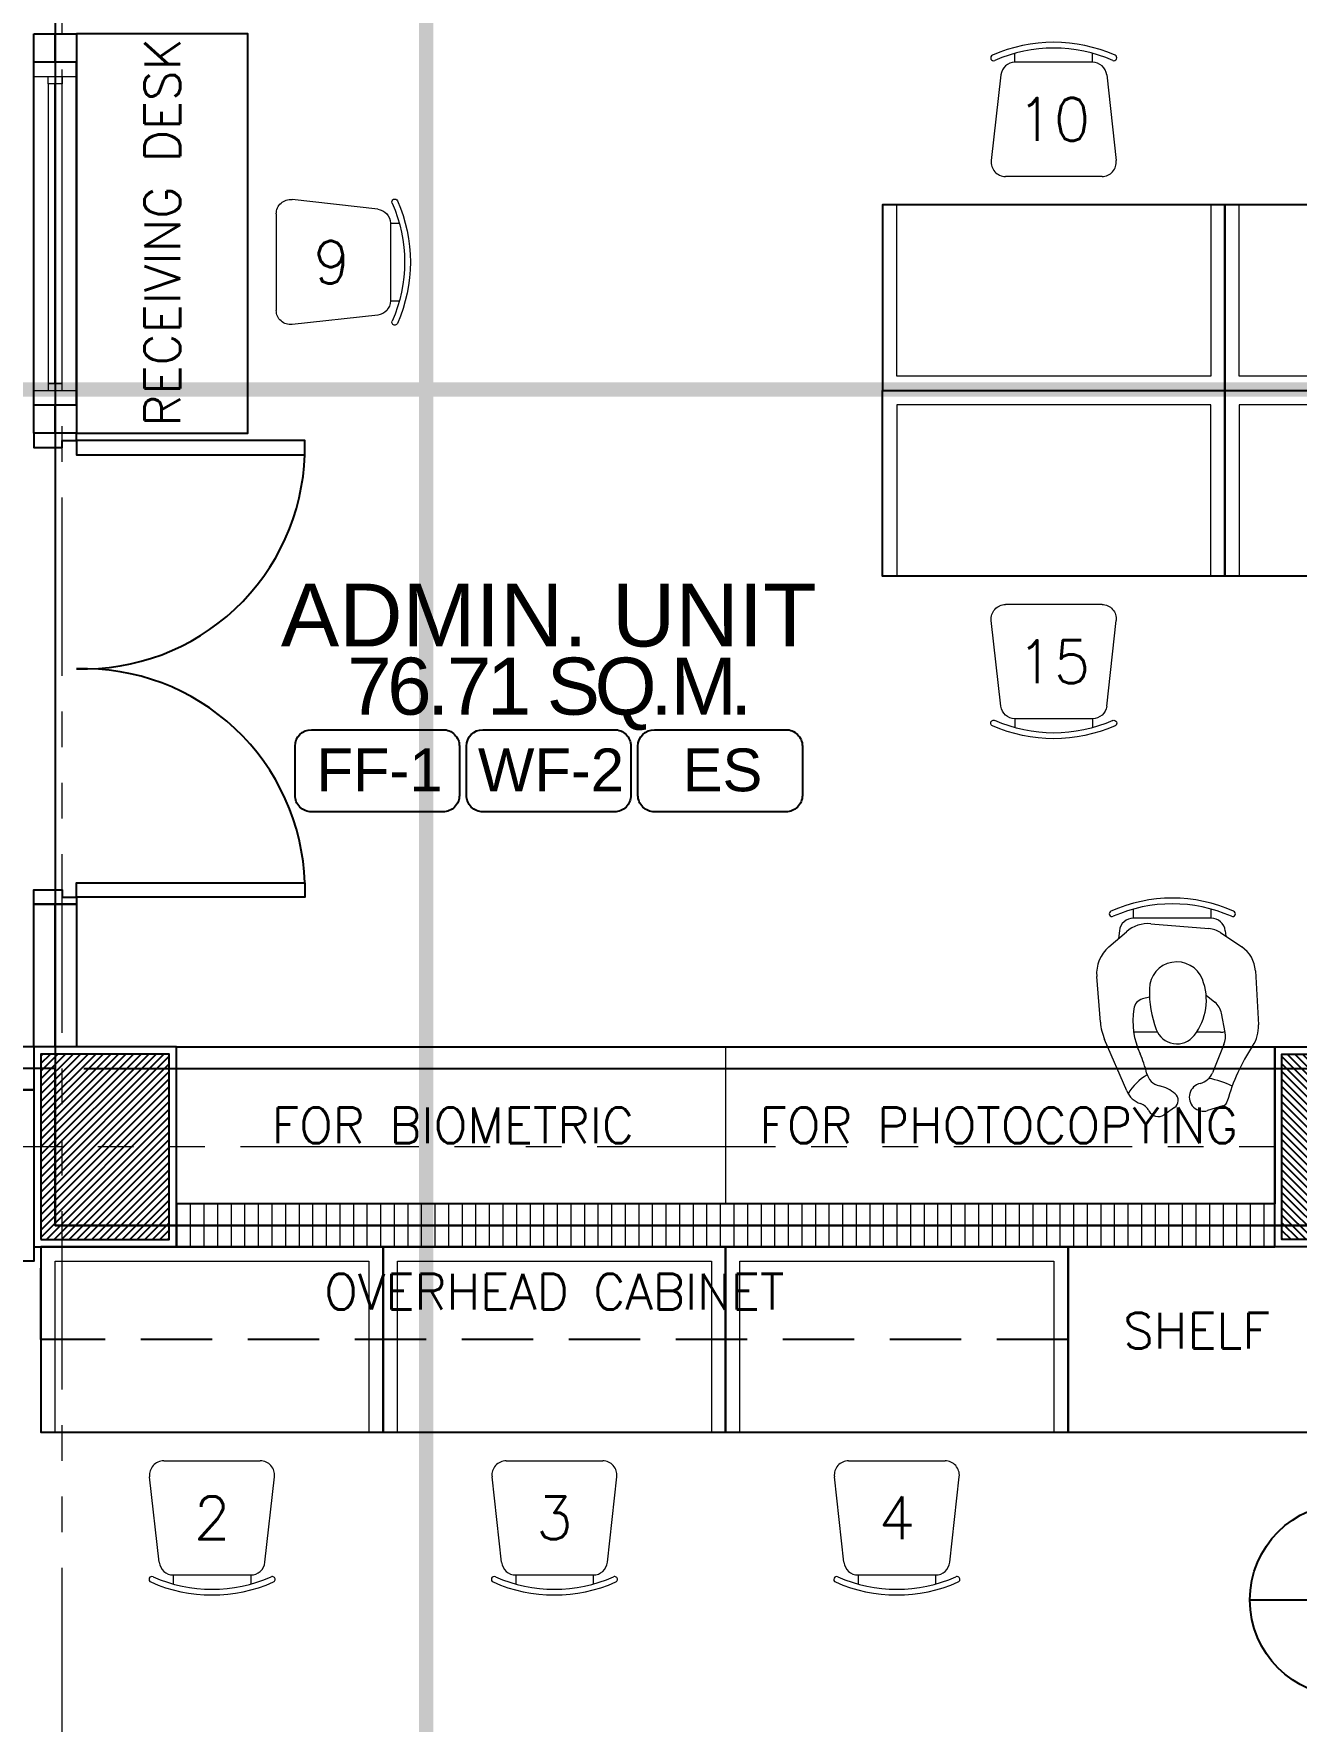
# Model space of a CAD drawing. Header units: metres. Extents: x -12400 to 1, y 0 to 106422.
# Drawn here: x -12111.21 to -12106.79, y 106391.56 to 106397.47 of the extents above; entities that cross this region are included whole.
import ezdxf
from ezdxf.enums import TextEntityAlignment as Align

# ---------------------------------------------------------------- set-up
doc = ezdxf.new("R2010")
doc.units = ezdxf.units.M
doc.header["$PDMODE"] = 35
for name, pattern in [('CENTER', [2, 1.25, -0.25, 0.25, -0.25]), ('DASHED2', [0.375, 0.25, -0.125]), ('HIDDEN2', [4.762499999999999, 3.175, -1.5875]), ('PHANTOM2', [1.25, 0.625, -0.125, 0.125, -0.125, 0.125, -0.125])]:
    doc.linetypes.add(name, pattern=pattern)
for name, color, linetype, lineweight in [('.3', 6, 'Continuous', 30), ('0.1', 1, 'Continuous', 9), ('0.20', 2, 'Continuous', 20), ('A-DIM-100', 8, 'Continuous', 0), ('DIM 001', 251, 'Continuous', 13), ('FURN', 8, 'Continuous', 5), ('FURN 0009', 49, 'Continuous', 9), ('FURN HID 0015', 45, 'HIDDEN2', 15), ('HATCH', 250, 'Continuous', 5), ('W', 140, 'Continuous', 80)]:
    doc.layers.add(name, color=color, linetype=linetype, lineweight=lineweight)
for name, color, linetype in [('1AR', 1, 'Continuous'), ('A-FURNITURE', 1, 'Continuous'), ('AR-WALL', 7, 'Continuous'), ('FIXTURE', 35, 'Continuous'), ('FURNITURE', 1, 'Continuous'), ('SCH-DOOR', 23, 'Continuous'), ('SCH-FLR', 224, 'Continuous'), ('SCH-WIND', 181, 'Continuous'), ('stone', 15, 'Continuous'), ('txt', 2, 'Continuous'), ('WALL', 7, 'Continuous'), ('WINDOW', 1, 'Continuous')]:
    doc.layers.add(name, color=color, linetype=linetype)
doc.layers.add('GUIDELINES', color=206, linetype='Continuous', plot=False)
doc.styles.add('arial', font='arial.ttf')
doc.styles.add('Arial-Bold', font='arial.ttf')
doc.styles.add('ATTR', font='romans.shx', dxfattribs={"width": 0.8, "height": 0.7})
doc.styles.add('DIMTXT-100', font='arial.ttf')
doc.styles.add('swis721', font='swiss.ttf')
doc.styles.add('T-0.15', font='romans.shx', dxfattribs={"height": 0.15})
doc.styles.add('T.25', font='romans.shx', dxfattribs={"height": 0.2})
doc.dimstyles.new('D-100', dxfattribs={"dimtxt": 0.2, "dimasz": 0.15, "dimexe": 0.1, "dimexo": 0.1, "dimgap": 0.1, "dimtad": 1, "dimdec": 3, "dimzin": 4, "dimdsep": 46, "dimtxsty": 'DIMTXT-100', "dimblk": 'ARCHTICK', "dimcen": 0.2, "dimdle": 0.1, "dimclrd": 8, "dimclre": 8, "dimclrt": 2, "dimadec": 0, "dimazin": 1, "dimtfac": 1, "dimtdec": 3, "dimtofl": 0, "dimtmove": 2, "dimatfit": 3, "dimfxl": 1, "dimarcsym": 0})
doc.dimstyles.new('DIM 200', dxfattribs={"dimtxt": 200, "dimasz": 1, "dimexe": 0, "dimexo": 40, "dimgap": 50, "dimtad": 1, "dimtoh": 1, "dimdec": 0, "dimlfac": 2, "dimtxsty": 'swis721', "dimblk": 'CIR', "dimcen": 0, "dimclrd": 155, "dimclre": 155, "dimclrt": 4, "dimadec": 0, "dimazin": 0, "dimtfac": 1, "dimtdec": 0, "dimtix": 1, "dimtmove": 1, "dimatfit": 3, "dimldrblk": 'CIR', "dimfxl": 0, "dimarcsym": 0})

# ---------------------------------------------------------------- blocks, each defined once
blk = doc.blocks.new('CIR')
at = {"color": 4}
blk.add_circle((0, 0), 50, dxfattribs=at)
blk = doc.blocks.new('.8DOUBLEDOOR')
at = {"layer": 'FIXTURE', "color": 2, "ltscale": 0.3}
for points in [[(1589.480756577083, -418.651176623875), (1589.480756577083, -418.7011766238752), (1588.680756577083, -418.7011766238752), (1588.680756577083, -418.651176623875)], [(1589.480756577083, -420.2511766238756), (1589.480756577083, -420.2011766238754), (1588.680756577083, -420.2011766238754), (1588.680756577083, -420.2511766238756)]]:
    blk.add_lwpolyline(points, close=True, dxfattribs=at)
at = {"layer": 'FIXTURE', "color": 3}
for points in [[(1589.530756577083, -418.6511766238753), (1589.480756577083, -418.6511766238753), (1589.480756577083, -418.6261766238748), (1589.630756577083, -418.6261766238748), (1589.630756577083, -418.6761766238758), (1589.530756577083, -418.6761766238758), (1589.530756577083, -418.6511766238753)], [(1589.530756577083, -420.2511766238756), (1589.480756577083, -420.2511766238756), (1589.480756577083, -420.2761766238762), (1589.630756577083, -420.2761766238762), (1589.630756577083, -420.2261766238751), (1589.530756577083, -420.2261766238751), (1589.530756577083, -420.2511766238756)]]:
    blk.add_lwpolyline(points, dxfattribs=at)
at = {"layer": 'FIXTURE', "color": 1}
for centre, start, end in [((1589.455756577083, -418.6761766238751), 181.8476102660028, 271.8476102660028), ((1589.455756577083, -420.2261766238755), 88.15238973399723, 178.1523897339974)]:
    blk.add_arc(centre, 0.7754031209637504, start, end, dxfattribs=at)
blk = doc.blocks.new('new chair')
at = {"layer": 'FURN 0009', "color": 1, "lineweight": 9}
for p, q in [((-135.8034158992814, 400), (-135.803415899165, 431.6333479945315)), ((135.8034158993978, 400), (135.8034158993978, 431.6333479944151)), ((-185.4976026327349, 355.5215763038723), (-218.8309359660489, 55.52157630375586)), ((135.8034158993978, 400), (-135.8034158992814, 400)), ((185.4976026370423, 355.5215763018932), (218.8309359704144, 55.52157630189322)), ((169.1367492326535, 2.328306436538696e-10), (-169.1367492326535, 2.328306436538696e-10))]:
    blk.add_line(p, q, dxfattribs=at)
for centre, radius, start, end in [((-210.9529411762487, 415.4054511487484), 9.999999999999588, 113.8726975280942, 293.8726975280942), ((0, -61.24999999941792), 531.2499999999792, 66.12730247190576, 113.8726975280942), ((0, -61.24999999941792), 511.2499999999808, 66.12730247190576, 113.8726975280942), ((210.9529411806725, 415.4054511466529), 9.999999999999588, 246.1273024719058, 66.12730247190576), ((-135.803415899165, 350.0000000002328), 49.99999999999812, 90, 173.659808247256), ((135.8034158995142, 350.0000000004657), 49.99999999999812, 6.340191746267892, 90), ((-169.1367492325371, 50.00000000046566), 49.99999999999812, 173.659808247256, 270), ((169.1367492326535, 50.00000000046566), 49.99999999999812, 270, 6.340191746267892)]:
    blk.add_arc(centre, radius, start, end, dxfattribs=at)
blk = doc.blocks.new('A$C3FD61BF9')
at = {"layer": 'A-FURNITURE', "color": 15}
for points in [[(2.91038304567337e-11, 1.818989403545856e-12), (-0.6499999999650754, 3.637978807091713e-12), (-0.6499999999650754, 1.200000000040745), (2.91038304567337e-11, 1.200000000038926)], [(2.91038304567337e-11, -1.200000000035288), (-0.6499999999650754, -1.20000000003165), (-0.6499999999650754, 3.637978807091713e-12), (2.91038304567337e-11, 1.818989403545856e-12)]]:
    blk.add_lwpolyline(points, close=True, dxfattribs=at)
at = {"layer": 'A-FURNITURE', "color": 2, "lineweight": 0}
blk.add_lwpolyline([(-0.649999999863212, -1.150000000036016), (-0.04999999995925464, -1.150000000034197), (-0.04999999995925464, 1.150000000037835), (-0.649999999863212, 1.150000000037835), (-0.6499999999214197, 1.200000000037107), (-1.455191522836685e-11, 1.200000000037107), (4.365574568510056e-11, -1.200000000033469), (-0.649999999863212, -1.200000000035288)], close=True, dxfattribs=at)
blk.add_lwpolyline([(-0.04999999998835847, 0.02499999997780833), (-1.049999999973807, 0.02499999997780833), (-1.049999999973807, -0.02500000002328306), (-0.04999999998835847, -0.02500000002328306)], dxfattribs=at)
at = {"lineweight": 0, "xscale": -0.001000000000000032, "yscale": 0.001000000000000032, "zscale": 0.001000000000000032, "rotation": 90}
for p in [(-0.7499999999708962, 0.5999999999876309), (-0.7499999999708962, -0.6000000000494765)]:
    blk.add_blockref('new chair', p, dxfattribs=at)
blk = doc.blocks.new('A$C16F36A1B')
at = {"layer": 'A-FURNITURE', "color": 15}
blk.add_lwpolyline([(0.6000000000058208, 0.6499999999068677), (0.6000000000058208, 0), (-0.6000000000058208, 0), (-0.6000000000058208, 0.6499999999068677)], close=True, dxfattribs=at)
at = {"layer": 'A-FURNITURE', "color": 2, "lineweight": 0}
blk.add_lwpolyline([(-0.6000000000058208, 0), (-0.6000000000058208, 0.6499999999068677), (0.6000000000058208, 0.6499999999068677), (0.6000000000058208, 0), (0.5500000000065484, 0), (0.5500000000065484, 0.5999999999039574), (-0.5500000000065484, 0.5999999999039574), (-0.5500000000065484, 0)], close=True, dxfattribs=at)
at = {"lineweight": 0, "xscale": -0.001, "yscale": 0.001, "zscale": 0.001, "rotation": 180}
blk.add_blockref('new chair', (-2.91038304567337e-11, -0.1000000000931323), dxfattribs=at)
blk = doc.blocks.new('PERSON4')
for p, q in [((-12.6737514823285, 7.062873640884959), (-5.146551482328505, 10.30337364088496)), ((-2.651451482328525, 10.92247364088496), (4.050448517671498, 11.45877364088494)), ((8.357948517671502, 9.68527364088493), (10.58284851767149, 7.095973640884949)), ((1.039048517671517, 3.745473640884939), (0.7599485176714893, 4.772173640884944)), ((11.73624851767147, 3.540973640884999), (11.0368485176715, -4.934326359115062)), ((-15.07665148232851, 0.09287364088493177), (-16.13325148232852, 1.623373640885006)), ((-14.82665148232851, -6.979726359115034), (-15.53295148232851, -4.741926359115041)), ((1.314048517671495, -4.523726359115017), (0.3009485176714861, -5.781026359115003)), ((-5.888651482328498, -7.127926359115008), (-10.02275148232849, -5.458226359115088)), ((-4.158551482328505, -7.298126359115031), (-1.334451482328518, -6.761726359115073)), ((10.44704851767148, -6.617126359114991), (8.365048517671482, -9.713926359115021)), ((4.850448517671509, -11.71432635911503), (-3.028451482328535, -12.15592635911503))]:
    blk.add_line(p, q)
for centre, radius, start, end in [((-2.020951482328485, 3.042873640884977), 7.904667999999999, 94.57548, 113.2917), ((4.460348517671491, 6.336373640884972), 5.138726999999999, 40.67007, 94.57548), ((-16.59365148232851, 5.778773640884992), 2.192928, 297.4313, 341.1375), ((-11.34965148232851, 3.987173640884976), 3.348665, 113.2917, 161.1375), ((-16.58585148232851, 0.6626736408849183), 7.128667, 28.7701, 60.42694), ((-13.61105148232849, 19.21697364088493), 15.45795, 283.203, 294.3364), ((-2.390251482328495, -5.592026359115039), 11.77057, 81.67775999999999, 114.3364), ((-0.9418514823285022, 4.309673640884967), 1.763532, 15.20498, 81.67775999999999), ((6.909048517671465, 3.939373640884924), 4.84363, 355.2825, 40.67007), ((-14.88425148232852, 2.485473640884948), 1.517564, 117.4313, 214.617), ((-9.512951482328504, 1.753473640884977), 2.479741, 103.203, 167.1792), ((-2.581251482328526, -0.2528263591150335), 3.219066, 110.1273, 231.9875), ((1.95314851767148, -12.62522635911506), 16.39625, 89.05605999999999, 110.1273), ((2.157148517671487, -0.2427263591150677), 4.01201, 291.5545, 89.05605999999999), ((-14.0428514823285, 0.806473640884974), 1.256202, 214.617, 319.7914), ((-17.24435148232851, 3.512673640884941), 5.448223, 319.7914, 347.1791999999999), ((-13.57195148232853, -4.121826359115062), 2.057712, 13.14818, 197.5403), ((-9.056951482328543, -3.067126359115036), 2.57875, 193.1482, 248.0075), ((0.5690485176714901, 3.777673640884927), 8.334611, 231.9875, 291.5545), ((-13.91295148232854, -6.69132635911501), 0.9571556, 197.5403, 254.641), ((-23.29165148232852, -2.634726359115007), 12.6719, 333.3444, 349.5239), ((-4.733951482328507, -4.268926359115085), 3.083333, 248.0075, 280.7541), ((-1.849851482328518, -4.048226359115006), 2.761994, 280.7541, 321.143), ((7.511348517671479, -4.643326359115008), 3.53752, 326.0867, 355.2825), ((-21.44145148232852, -34.09572635911502), 27.46232, 56.0747, 74.64092000000001), ((4.596248517671484, -7.180126359115093), 4.541363, 273.2085, 326.0867), ((-3.309651482328491, -7.138626359115051), 5.02533, 236.0747, 273.2085)]:
    blk.add_arc(centre, radius, start, end)
at = {"style": 'ATTR', "width": 0.8, "flags": 9}
blk.add_attdef('ESTCODE', (0, 0), '', height=0.7, dxfattribs=at)
blk = doc.blocks.new('A$C004F7511')
at = {"layer": 'FURN', "color": 15}
for p, q in [((-0.145783191854207, 0.3015129741033888), (-0.145783191854207, 0.333146322104767)), ((0.1258236399999078, 0.3015129741033888), (-0.145783191854207, 0.3015129741033888)), ((0.1258236399999078, 0.3015129741033888), (0.1258236399999078, 0.333146322104767)), ((-0.1954773785982979, 0.2570345503982026), (-0.1985087251014193, 0.2297524318628348)), ((0.1755178267430892, 0.2570345503982026), (0.1776237495496389, 0.2380812451438032)), ((-0.06200406041443784, -0.09848702597810188), (-0.1452761494474544, -0.09848702597810188)), ((0.159156973340032, -0.09848702597810188), (0.07497383281406655, -0.09848702597810188))]:
    blk.add_line(p, q, dxfattribs=at)
for centre, radius, start, end in [((-0.009979775926694856, -0.1597370259905802), 0.5312500001082293, 66.1273024768789, 113.8726975231211), ((-0.2209327171467521, 0.3169184252537889), 0.01000000000203724, 113.8726975231211, 293.8726975231211), ((-0.009979775926694856, -0.1597370259905802), 0.5112500001041554, 66.1273024768789, 113.8726975231211), ((-0.145783191854207, 0.2515129740932025), 0.05000000001018634, 90, 173.6598082541081), ((0.1258236399999078, 0.2515129740932025), 0.05000000001018634, 6.340191745891927, 90), ((0.2009731652924529, 0.3169184252537889), 0.01000000000203724, 246.1273024768789, 66.1273024768789), ((0.159156973340032, -0.04848702596791554), 0.05000000001018634, 270, 287.8094137911103)]:
    blk.add_arc(centre, radius, start, end, dxfattribs=at)
at = {"layer": 'FURN', "ltscale": 1500, "extrusion": (0, 0, -1), "xscale": -0.02400000000488944, "yscale": 0.02400000000488944, "zscale": -0.02400000000488944, "rotation": 270}
blk.add_blockref('PERSON4', (0, 0), dxfattribs=at)
blk = doc.blocks.new('A$C1B753C5A')
at = {"layer": 'WALL'}
h = blk.add_hatch(dxfattribs=at)
h.set_pattern_fill('ANSI31', color=250, scale=0.15)
h.set_pattern_definition([(45, (-1494.388102653662, 303.0677240852394), (-0.01325825214724777, 0.01325825214724777), [])])
h.paths.add_polyline_path([(0.4750000000001364, 0.6749999999999545), (0.02500000000009089, 0.6749999999999545), (0.02500000000009095, 0.02499999999997721), (0.4750000000001364, 0.02499999999997721)])
at = {"color": 7}
blk.add_lwpolyline([(0, 0), (0.5000000000002274, 0), (0.5000000000002274, 0.6999999999999318), (0, 0.6999999999999318)], close=True, dxfattribs=at)
at = {"layer": 'stone', "color": 5}
blk.add_lwpolyline([(0.02500000000009095, 0.02499999999997726), (0.4750000000001364, 0.02499999999997726), (0.4750000000001364, 0.6749999999999545), (0.02500000000009095, 0.6749999999999545)], close=True, dxfattribs=at)
blk = doc.blocks.new('COLUMNS2F')
blk.add_blockref('A$C1B753C5A', (-12146.05441529414, 106330.3999565114))
at = {"xscale": -1}
blk.add_blockref('A$C1B753C5A', (-12141.20441529414, 106330.3999565114), dxfattribs=at)
blk = doc.blocks.new('*U1717')
at = {"layer": 'HATCH'}
h = blk.add_hatch(dxfattribs=at)
h.set_pattern_fill('ANSI31', color=256, scale=0.015, angle=45)
h.set_pattern_definition([(90, (12095.12419102851, -106406.4165946045), (-0.04762500000000001, 0), [])])
h.paths.add_polyline_path([(0, 0.1499999999796273), (0, -1.387778780781446e-17), (3.850000000000136, -1.387778780781446e-17), (3.850000000000136, 0.1499999999796273)])
at = {"color": 3}
blk.add_lwpolyline([(3.850000000000136, 0), (3.850000000000136, 0.1499999999796273), (0, 0.1499999999796273), (0, 0)], close=True, dxfattribs=at)
blk = doc.blocks.new('*U1741')
at = {"color": 1}
blk.add_lwpolyline([(0.5000000000036393, 0), (0.5000000000036393, 0.1499999999941792), (0, 0.1499999999941792), (0, 0)], close=True, dxfattribs=at)
at = {"color": 3}
blk.add_lwpolyline([(0, 0.07499999999708962), (0.5000000000036393, 0.07499999999708962)], dxfattribs=at)
blk = doc.blocks.new('A$Cecf548ae')
at = {"layer": '.3', "color": 3}
blk.add_lwpolyline([(-0.125000000001819, 0.07499999999708962), (-1.174999999999272, 0.07500000001164153)], dxfattribs=at)
at = {"layer": '0.20'}
for points in [[(-1.25, 0), (-1.200000000000728, 0), (-1.200000000000728, 0.1500000000087311), (-1.25, 0.1500000000087311)], [(-0.05000000000109139, 0), (-0.1000000000021828, 0), (-0.1000000000021828, 0.1500000000087311), (-0.05000000000109139, 0.1500000000087311)], [(-1.174999999999272, 0.05000000000291038), (-1.200000000000728, 0.05000000000291038), (-1.200000000000728, 0.1000000000058208), (-1.174999999999272, 0.1000000000058208)], [(-0.125000000001819, 0.05000000000291038), (-0.1000000000021828, 0.05000000000291038), (-0.1000000000021828, 0.1000000000058208), (-0.125000000001819, 0.1000000000058208)]]:
    blk.add_lwpolyline(points, close=True, dxfattribs=at)
at = {"layer": '0.20', "color": 8}
blk.add_lwpolyline([(-1.174999999999272, 0.05000000000291038), (-0.125000000001819, 0.05000000000291038), (-0.125000000001819, 0.1000000000058208), (-1.174999999999272, 0.1000000000058208)], close=True, dxfattribs=at)
at = {"layer": 'WINDOW'}
for p, q in [((-0.05000000000109139, 0.1500000000087311), (-1.25, 0.1500000000087311)), ((-0.05000000000109139, 0), (-1.25, 0))]:
    blk.add_line(p, q, dxfattribs=at)
blk = doc.blocks.new('*U1984')
at = {"color": 1}
blk.add_lwpolyline([(0.09999999997671694, 0), (0.09999999997671694, 0.1499999999941792), (0, 0.1499999999941792), (0, 0)], close=True, dxfattribs=at)
at = {"color": 3}
blk.add_lwpolyline([(0, 0.07499999999708962), (0.09999999997671694, 0.07499999999708962)], dxfattribs=at)
blk = doc.blocks.new('FP_4F')
at = {"color": 3}
blk.add_lwpolyline([(18.49999999999818, 5.750000000014552), (22.35000000000036, 5.750000000014552), (22.35000000000036, 5.900000000008731), (18.49999999999818, 5.900000000008731)], close=True, dxfattribs=at)
at = {"color": 250, "linetype": 'DASHED2'}
blk.add_lwpolyline([(18.02499999999964, 5.750000000014552), (21.62500000003456, 5.750000000014552), (21.62500000003456, 5.425000000046566), (18.02499999999964, 5.425000000046566)], close=True, dxfattribs=at)
at = {"layer": '1AR', "color": 1}
for points in [[(18.14999999999418, 8.60000000000582), (18.74999999999454, 8.60000000000582), (18.74999999999454, 10), (18.14999999999418, 10)], [(18, 6.30000000000291), (18, 5.700000000011642), (16.80000000000655, 5.700000000011642), (16.80000000000655, 6.30000000000291)], [(22.52499999999964, 5.75), (21.62500000003456, 5.75), (21.62500000003456, 5.100000000107684), (22.52499999999964, 5.100000000107684)]]:
    blk.add_lwpolyline(points, close=True, dxfattribs=at)
at = {"layer": 'FURN HID 0015'}
blk.add_lwpolyline([(20.42499999999927, 6.44999999999709), (20.42499999999927, 5.899999999994179)], dxfattribs=at)
at = {"layer": 'FURNITURE'}
blk.add_lwpolyline([(18.5, 6.44999999999709), (22.35000000000036, 6.44999999999709), (22.35000000000036, 5.899999999994179), (18.5, 5.899999999994179)], close=True, dxfattribs=at)
at = {"layer": 'GUIDELINES'}
for points in [[(27.10000000000036, 14.32499999999709), (18.07500000000073, 14.32499999999709), (18.07500000000073, 5.825000000011642), (27.10000000000036, 5.825000000011642)], [(18.10000000000036, 2.100000000005821), (18.10000000000036, 1.100000000005821), (22.59999999999854, 1.100000000005821), (22.59999999999854, 5.825000000011642), (18.07500000000073, 5.825000000011642), (18.07500000000073, 6.375), (15.72499999999309, 6.375), (15.72499999999309, 2.100000000005821)]]:
    blk.add_lwpolyline(points, close=True, dxfattribs=at)
for name, p in [('COLUMNS2F', (12164.05441529414, -106324.6499565114)), ('A$C16F36A1B', (21.57499999984611, 8.10000000000582)), ('*U1717', (18.5, 5.749999999985448))]:
    blk.add_blockref(name, p)
for name, p, xscale, rotation in [('*U1984', (18.00000000001455, 9.900000000008731), -1, 270), ('A$C16F36A1B', (21.57499999984611, 9.399999999819556), -1, 180), ('A$C3FD61BF9', (23.37499999988904, 8.750000000058208), -1.000000000000013, 90), ('*U1984', (18.00000000001819, 8.600000000034925), -1, 270), ('*U1741', (18.00000000000728, 6.449999999982538), -1, 270)]:
    blk.add_blockref(name, p, dxfattribs=dict(xscale=xscale, rotation=rotation))
at = {"lineweight": 0, "xscale": -0.001, "yscale": 0.001, "zscale": 0.001, "rotation": 270}
blk.add_blockref('new chair', (18.84999999999491, 9.200000000011642), dxfattribs=at)
for name, p, rotation in [('A$C3FD61BF9', (23.37499999988904, 8.749999999941792), 90), ('.8DOUBLEDOOR', (1607.630756577084, -411.6761766238633), 180)]:
    blk.add_blockref(name, p, dxfattribs=dict(rotation=rotation))
at = {"xscale": -1}
for p in [(18.62500000000546, 5.100000000107684), (19.8250000000171, 5.100000000107684), (21.02500000002874, 5.100000000107684)]:
    blk.add_blockref('A$C16F36A1B', p, dxfattribs=at)
at = {"layer": 'AR-WALL', "rotation": 270}
blk.add_blockref('A$Cecf548ae', (18, 8.650000000008731), dxfattribs=at)
at = {"layer": 'AR-WALL'}
blk.add_blockref('A$Cecf548ae', (18.04999999999382, 6.30000000000291), dxfattribs=at)
at = {"layer": 'WALL'}
blk.add_blockref('A$C004F7511', (22.00057967551402, 6.599999999991269), dxfattribs=at)
at = {"layer": '0.1', "color": 2, "insert": (18.45041271525588, 9.303623623112799), "char_height": 0.125, "attachment_point": 5, "rotation": 90.00000000000007, "style": 'T.25'}
blk.add_mtext_dynamic_manual_height_columns('{\\C3;RECEIVING DESK}', width=1.286489697929028, gutter_width=1, heights=[0], dxfattribs=at)
at = {"layer": '0.1', "color": 2, "char_height": 0.125, "attachment_point": 5, "style": 'T.25'}
for s, width, insert in [('{\\C3;FOR BIOMETRIC}', 1.709472000656206, (19.46875, 6.175160583370598)), ('{\\C3;FOR PHOTOCOPYING}', 1.709472000656206, (21.38124999999854, 6.175160583370598)), ('{\\C3;OVERHEAD CABINET}', 3.026244769821461, (19.82444390713135, 5.592411089339294)), ('{\\C3;SHELF}', 0.9874282472765117, (22.0757341713288, 5.456441910180729))]:
    blk.add_mtext_dynamic_manual_height_columns(s, width=width, gutter_width=1, heights=[0], dxfattribs=dict(at, insert=insert))
at = {"layer": 'FURN', "char_height": 0.15, "attachment_point": 5, "style": 'T.25'}
for s, insert in [('10', (21.57499999981519, 9.69999999992433)), ('9', (19.04447842369154, 9.200000000011642)), ('15', (21.57499999981519, 7.799999999901047)), ('2', (18.62500000003274, 4.80000000000291)), ('3', (19.82500000004438, 4.80000000000291)), ('4', (21.02500000005602, 4.80000000000291))]:
    blk.add_mtext_dynamic_manual_height_columns(s, width=0.5027727363153642, gutter_width=1, heights=[0.1500000000000001], dxfattribs=dict(at, insert=insert))
blk = doc.blocks.new('D-TAG')
at = {"layer": 'SCH-DOOR'}
blk.add_line((-0.2999999999883585, 0), (0.2999999999883585, 0), dxfattribs=at)
blk.add_circle((0, 5.821121362714621e-11), 0.3, dxfattribs=at)
at = {"layer": 'SCH-DOOR', "color": 2, "style": 'T-0.15'}
for tag, p in [('D-TAG', (-7.105427357601002e-14, 0.150000000029106)), ('D-NO', (-7.105427357601002e-14, -0.1499999999709054))]:
    blk.add_attdef(tag, text='', height=0.15, dxfattribs=at).set_placement(p, align=Align.MIDDLE_CENTER)
blk = doc.blocks.new('_ArchTick')
at = {"color": 0, "linetype": 'ByBlock', "const_width": 0.15}
blk.add_lwpolyline([(-0.5, -0.5), (0.5, 0.5)], dxfattribs=at)
blk = doc.blocks.new('*D1827')
at = {"layer": 'DEFPOINTS', "color": 0, "transparency": 16777216}
for p in [(-12111.13796792572, 106393.8452236538), (-12099.96296792574, 106393.8452236538), (-12102.11296792572, 106389.5702236539)]:
    blk.add_point(p, dxfattribs=at)
at = {"layer": 'DIM 001', "color": 8, "lineweight": -2, "transparency": 16777216}
for p, q in [((-12099.96296792574, 106389.4702236539), (-12099.96296792574, 106393.9452236538)), ((-12111.03796792572, 106393.8452236538), (-12099.86296792574, 106393.8452236538)), ((-12102.01296792572, 106389.5702236539), (-12099.86296792574, 106389.5702236539))]:
    blk.add_line(p, q, dxfattribs=at)
at = {"layer": 'DIM 001', "color": 8, "lineweight": -2, "transparency": 16777216, "xscale": 0.15, "yscale": 0.15, "zscale": 0.15}
for p, rotation in [((-12099.96296792574, 106393.8452236538), 90), ((-12099.96296792574, 106389.5702236539), 270)]:
    blk.add_blockref('_ArchTick', p, dxfattribs=dict(at, rotation=rotation))
at = {"layer": 'DIM 001', "color": 2, "transparency": 16777216, "insert": (-12100.16508252325, 106391.7077236538), "char_height": 0.2, "attachment_point": 5, "rotation": 90, "style": 'DIMTXT-100'}
blk.add_mtext('4.275', dxfattribs=at)
blk = doc.blocks.new('GRID1')
at = {"color": 6, "linetype": 'PHANTOM2'}
for points in [[(-12143.25441529414, 106384.7702236537), (-12143.25441529414, 106412.5702236537)], [(-12130.75441529413, 106394.3702236537), (-12163.75441529414, 106394.3702236537)]]:
    blk.add_leader(points, dimstyle='DIM 200', override={"dimasz": 0.002, "dimgap": 60, "dimtad": 0}, dxfattribs=at)

msp = doc.modelspace()

# ---------------------------------------------------------------- linework, layer by layer
at = {"layer": 'SCH-FLR', "color": 1}
for points in [[(-12109.77872891856, 106394.7439471489), (-12110.23952891858, 106394.7439471489, -0.414213562373095), (-12110.29712891855, 106394.8015471489), (-12110.29712891855, 106394.9743471489, -0.414213562373095), (-12110.23952891858, 106395.0319471489), (-12109.77872891856, 106395.0319471489, -0.414213562373095), (-12109.72112891855, 106394.9743471489), (-12109.72112891855, 106394.8015471489, -0.414213562373095)], [(-12109.17772891856, 106394.7439471489), (-12109.63852891858, 106394.7439471489, -0.414213562373095), (-12109.69612891855, 106394.8015471489), (-12109.69612891855, 106394.9743471489, -0.414213562373095), (-12109.63852891858, 106395.0319471489), (-12109.17772891856, 106395.0319471489, -0.414213562373095), (-12109.12012891855, 106394.9743471489), (-12109.12012891855, 106394.8015471489, -0.414213562373095)], [(-12108.57672891856, 106394.7439471489), (-12109.03752891858, 106394.7439471489, -0.414213562373095), (-12109.09512891855, 106394.8015471489), (-12109.09512891855, 106394.9743471489, -0.414213562373095), (-12109.03752891858, 106395.0319471489), (-12108.57672891856, 106395.0319471489, -0.414213562373095), (-12108.51912891855, 106394.9743471489), (-12108.51912891855, 106394.8015471489, -0.414213562373095)]]:
    msp.add_lwpolyline(points, format="xyb", close=True, dxfattribs=at)
at = {"layer": 'W', "linetype": 'CENTER', "ltscale": 1.2, "const_width": 0.05}
for points in [[(-12109.83796792537, 106412.6702236537), (-12109.83796792537, 106383.271021616), (-12109.83796792537, 106383.271021616), (-12109.83796792537, 106383.271021616)], [(-12167.3544152944, 106396.2235543709), (-12098.61296792597, 106396.2235543709), (-12098.61296792597, 106396.2235543709), (-12098.77290731897, 106396.2235543709)]]:
    msp.add_lwpolyline(points, dxfattribs=at)

# ---------------------------------------------------------------- block references
at = {"color": 1}
msp.add_blockref('FP_4F', (-12129.21296792572, 106387.4702236537), dxfattribs=at)
at = {"layer": 'A-DIM-100'}
msp.add_blockref('GRID1', (32.14144736842172, -0.8000000000029104), dxfattribs=at)
msp.add_blockref('GRID1', (32.14144736842172, -0.8000000000029104), dxfattribs=at)
at = {"layer": 'SCH-WIND', "xscale": 1.125, "yscale": 1.125, "zscale": 1.125}
msp.add_blockref('D-TAG', (-12106.61296792572, 106391.9828476927), dxfattribs=at).add_auto_attribs({'D-NO': '02', 'D-TAG': 'D'})

# ---------------------------------------------------------------- texts
at = {"linetype": 'Continuous', "attachment_point": 5, "style": 'arial'}
for s, width, insert, char_height in [('\\pxse0.75,t28;{\\C4;ADMIN. UNIT}', 3.044286565877614, (-12109.40812891857, 106395.4319471489), 0.22), ('\\pxse0.75,t28;{\\T0.9;\\C3;76.71 SQ.M.}', 6.084194777119323, (-12109.40812891857, 106395.1569471489), 0.2)]:
    msp.add_mtext_dynamic_manual_height_columns(s, width=width, gutter_width=0.001, heights=[0], dxfattribs=dict(at, insert=insert, char_height=char_height))
at = {"layer": 'txt', "color": 6, "linetype": 'Continuous', "char_height": 0.15, "width": 0.4656548431105184, "attachment_point": 2, "style": 'Arial-Bold'}
for s, insert in [('{\\C2;FF-1}', (-12110.00100601762, 106394.9660593215)), ('{\\C2;WF-2}', (-12109.40000601761, 106394.9660593215)), ('{\\C2;ES}', (-12108.79900601761, 106394.9660593215))]:
    msp.add_mtext(s, dxfattribs=dict(at, insert=insert))

# ---------------------------------------------------------------- dimensions: what is measured, and where the dimension line sits
at = {"layer": 'DIM 001'}
dim = msp.add_linear_dim(base=(-12099.96296792574, 106393.8452236538), p1=(-12102.11296792572, 106389.5702236538), p2=(-12111.13796792572, 106393.8452236537), angle=90, dimstyle='D-100', dxfattribs=at)
dim.commit()
dim.dimension.update_dxf_attribs({"geometry": '*D1827', "text_midpoint": (-12100.16508252325, 106391.7077236538)})

doc.saveas('drawing.dxf')
